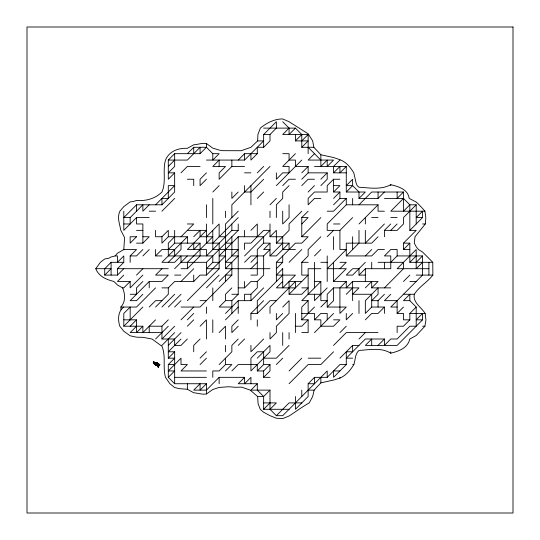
<?xml version="1.0" encoding="UTF-8"?>
<svg xmlns="http://www.w3.org/2000/svg" width="540" height="540" viewBox="0 0 540 540"><rect width="100%" height="100%" fill="white"/><g stroke="black" fill="none" stroke-linecap="round" stroke-linejoin="round"><path stroke-width="0.81" d="M155.014 363.926L156.094 365.236L155.372 364.723L155.405 363.859L156.465 363.791L156.688 364.608L156.276 365.04L157.761 365.425L158.355 367.254L158.767 366.242C157.849 363.38 159.388 366.113 158.355 367.254L157.444 365.054L156.101 365.155L154.973 363.785L155.898 365.168L156.668 364.804L155.75 365.175L155.324 364.108M155.034 364.19L154.778 363.501L154.784 364.304L154.771 363.521L153.59 362.907L154.575 364.264L157.12 365.182L155.108 364.635L154.987 363.65M156.047 364.588L156.168 365.189L157.464 364.817L155.844 365.303L155.169 364.52L157.234 365.31L155.108 364.635L155.743 364.534L154.595 363.724L153.9 362.219M123.802 307.044C117.788 311.452 117.761 319.727 119.792 326.214L123.802 331.256L130.16 335.786L136.512 337.19L142.871 337.325L152.017 338.999L161.939 346.235C166.165 356.299 162.547 367.112 165.49 377.339L169.904 383.731L174.656 387.551L179.577 388.685L187.367 389.266L193.725 392.762C198.032 393.08 201.98 394.774 206.435 393.977L212.794 389.522L219.146 387.437L228.872 386.735L235.406 387.295L241.576 387.106L250.196 390.123L257.627 396.509L258.113 403.731L260.24 409.293L263.642 412.256L269.966 415.651L276.359 418.223L282.71 418.574L289.069 415.996C295.785 411.662 302.353 406.775 309.231 402.901L312.66 396.509L314.152 390.123L320.855 382.88L333.565 380.059L339.923 378.108C346.207 375.334 350.325 370.19 353.876 364.561C355.448 359.917 354.949 353.768 358.992 350.426C369.448 349.839 381.22 347.213 390.771 353.207C398.804 351.236 407.68 348.111 409.806 339.032L416.198 335.516L424.919 326.214L425.945 319.829L425.135 313.436C421.355 307.152 412.621 302.582 414.302 294.266C419.094 286.632 427.383 282.265 432.864 275.096L432.763 262.312L422.557 252.045L418.466 249.534L416.198 246.746L414.302 243.142L415.024 236.75L425.297 223.972L425.831 217.579L424.919 211.194A99.792 99.792 0 0 0 416.198 202.041L409.212 198.41C407.862 189.115 398.493 186.59 390.771 184.694C381.058 190.073 369.448 187.812 358.992 187.245L357.156 185.632L356.022 182.642L353.795 172.847C350.352 167.279 346.356 162.061 339.923 159.698L333.565 157.531L320.855 154.764L313.868 147.285L312.66 140.9L308.138 133.778L289.116 121.77L282.71 118.942C274.448 118.854 266.605 122.965 260.354 128.115L257.911 134.507L257.627 140.9L250.931 147.312L241.151 150.728L222.521 150.674L219.146 150.086L212.794 148.142L206.435 143.505C201.953 142.83 198.032 144.524 193.725 144.808L187.367 148.325C178.376 147.906 169.222 151.085 165.49 160.07C162.412 170.559 166.448 181.663 161.966 191.997L161.791 192.173C155.095 198.781 145.706 201.238 136.512 200.421L133.468 201.474L130.16 201.893L123.802 206.611L119.873 211.194C116.897 217.715 119.718 224.087 120.839 230.364L124.578 237.532L123.802 249.554L117.443 253.247L115.115 255.926L111.092 256.966L108.783 258.242L104.733 258.957L100.366 262.312L95.762 268.704C98.881 276.595 106.38 279.585 113.967 281.482L117.443 284.985L122.621 287.874L123.802 287.874L130.16 281.482L117.443 281.482L123.802 275.096M157.41 363.008L156.526 362.482L156.465 363.791M155.048 363.035L154.001 362.124L154.393 363.332L154.049 363.616L153.205 362.232L153.826 361.935L155.257 362.482M158.76 364.743L158.261 364.325L158.585 363.798L157.316 365.148L155.675 364.79M156.607 364.986L156.215 365.411L156.303 364.716M155.939 363.406L155.405 363.859M155.756 362.894L155.831 362.441L156.883 362.819L155.756 362.894L156.398 362.954M158.051 365.648L158.044 366.971M155.844 365.303L156.499 365.006L155.952 365.128M157.7 364.46L156.83 364.554L156.877 363.926L158.261 364.325L158.126 363.569L158.092 364.203L158.348 363.893M156.674 364.338L156.195 365.276L156.607 364.068M154.778 363.501L155 364.244M158.126 364.75L158.159 365.357L159.226 364.939L157.761 365.425L157.505 364.77L158.267 365.303M123.822 249.534L136.512 249.534L130.16 255.926L130.16 262.312M155.776 364.25L154.953 363.575L154.892 362.435M158.058 364.331L157.903 363.305L158.112 363.913M154.096 363.521L155.196 364.446L153.542 362.549L153.34 361.949L154.595 363.724L153.826 361.935M156.161 363.245L155.23 362.772L156.674 363.764L156.904 363.238L156.391 362.833M157.788 365.398L157.842 365.776L158.099 365.182L157.248 365.182L157.505 364.77L157.538 365.243L156.128 365.04L154.467 364.108M157.734 365.789L157.613 365.465M158.517 365.539L158.369 365.857C158.369 364.716 157.545 366.552 158.355 367.254M156.377 365.215L154.852 364.068M156.863 362.995L156.317 362.948L155.642 364.284L155.23 362.772L154.568 363.218M154.575 364.264L154.251 363.967L154.575 364.264L154.622 363.751M154.049 363.616L154.757 363.906M121.048 309.812L120.866 307.044C125.793 301.766 125.192 294.057 122.621 287.874M159.739 364.945L159.759 364.358C157.41 365.276 160.603 364.088 158.382 363.839M174.656 153.677L174.656 166.455L168.298 172.847L174.656 172.847L168.298 179.24L168.298 160.07L174.656 153.677L200.077 153.677L206.435 147.285L206.435 143.505M168.298 166.455L174.656 160.07M174.656 172.847L174.656 192.017L161.939 204.802L136.512 204.802L123.802 217.579L130.16 217.579L142.871 204.802L142.871 211.194L149.229 204.802M187.367 153.677L193.725 147.285L206.435 147.285L212.794 153.677L212.794 160.07L219.146 153.677L212.794 153.677M149.229 217.579L136.512 217.579L123.802 230.364L123.802 211.194M181.008 172.847L187.367 166.455L200.077 166.455M155.581 204.802L174.656 185.632L168.298 185.632L168.298 198.41L161.939 198.41L161.939 204.802M115.115 255.926L117.443 255.926L117.443 262.312L123.802 255.926L123.802 262.312L111.092 262.312L104.733 268.704L104.733 275.096L117.443 275.096L123.802 268.704M161.939 211.194L174.656 198.41M104.733 275.096L111.092 268.704L95.762 268.704M206.435 172.847L200.077 179.24L200.077 185.632L206.435 179.24M117.443 275.096L117.443 268.704L123.802 262.312M136.512 243.142L142.871 243.142L149.229 236.75L142.871 236.75M142.871 249.534L136.512 255.926L130.16 255.926M142.871 255.926L149.229 249.534M161.939 236.75L168.298 230.364L168.298 236.75L161.939 243.142L161.939 236.75L155.581 236.75L155.581 230.364M231.863 160.07L231.863 166.455L219.146 179.24L219.146 172.847L225.504 166.455L212.794 166.455L219.146 160.07L219.146 166.455M238.221 160.07L244.573 153.677L257.29 153.677L257.29 147.285L263.642 147.285L270 140.9L270 134.507L276.359 128.115L276.359 121.723L263.642 134.507L263.642 147.285M212.794 192.017L219.146 185.632M206.435 160.07L244.573 160.07L263.642 140.9L257.627 140.9M136.512 275.096L142.871 268.704M161.939 255.926L155.581 255.926L161.939 249.534L174.656 249.534L174.656 255.926M174.656 236.75L168.298 243.142L168.298 255.926L212.794 255.926L212.794 262.312L206.435 268.704L219.146 268.704L219.146 243.142L206.435 243.142L206.435 223.972M257.29 153.677L250.931 160.07L250.931 153.677M142.871 275.096L130.16 287.874L130.16 281.482M168.298 249.534L174.656 243.142L174.656 230.364M181.008 236.75L193.725 223.972L187.367 223.972M282.71 121.723L289.069 128.115L282.71 134.507L308.138 134.507L308.138 153.677M142.871 281.482L136.512 287.874L136.512 294.266L130.16 294.266M168.298 236.75L187.367 236.75L161.939 262.312L174.656 262.312L181.008 255.926L181.008 262.312L206.435 262.312L238.221 230.364L238.221 223.972M313.868 147.285L301.779 147.285L301.779 134.507L295.427 128.115L289.069 134.507L289.069 128.115M161.939 268.704L155.581 275.096L168.298 275.096L161.939 281.482L149.229 281.482L130.16 300.659L136.512 300.659L142.871 294.266M168.298 262.312L181.008 249.534L181.008 243.142M193.725 236.75L200.077 230.364L200.077 236.75L212.794 236.75L187.367 262.312L187.367 268.704L181.008 268.704M238.221 192.017L231.863 198.41L231.863 192.017M257.29 172.847L263.642 166.455M270 166.455L231.863 204.802L231.863 217.579M301.779 147.285L308.138 140.9L295.427 140.9L301.779 134.507M155.581 287.874L136.512 307.044L120.866 307.044M174.656 268.704L187.367 255.926M174.656 243.142L200.077 243.142L193.725 249.534L193.725 243.142M206.435 236.75L219.146 223.972L219.146 236.75L225.504 236.75M263.642 179.24L250.931 192.017L244.573 192.017L244.573 185.632M301.779 140.9L308.138 134.507M155.581 319.829L142.871 332.606L142.871 326.214L123.802 326.214L142.871 307.044M238.221 211.194L225.504 223.972L225.504 268.704L270 268.704M295.427 153.677L282.71 166.455L289.069 166.455L289.069 172.847L282.71 172.847L276.359 179.24L276.359 172.847M130.16 326.214L136.512 319.829L123.802 319.829M149.229 307.044L155.581 300.659L161.939 300.659M155.581 307.044L168.298 294.266L168.298 287.874L174.656 281.482L193.725 281.482L200.077 275.096L206.435 275.096L225.504 255.926L219.146 255.926L238.221 236.75L263.642 236.75L263.642 243.142L257.29 249.534L257.29 275.096L250.931 275.096M187.367 268.704L200.077 255.926L200.077 243.142M212.794 243.142L238.221 217.579M257.29 198.41L263.642 192.017M136.512 326.214L130.16 332.606L161.939 332.606M181.008 281.482L193.725 268.704M231.863 223.972L231.863 230.364L206.435 255.926L206.435 249.534L187.367 249.534L206.435 230.364L187.367 230.364M276.359 185.632L301.779 160.07M142.871 326.214L136.512 332.606L136.512 319.829M161.939 307.044L174.656 294.266M282.71 185.632L289.069 179.24L295.427 179.24M314.496 153.677L308.138 160.07L333.565 160.07L327.206 166.455L327.206 160.07L320.855 166.455L320.855 154.764M168.298 307.044L181.008 294.266M270 204.802L276.359 198.41M289.069 185.632L282.71 192.017L282.71 198.41L276.359 204.802L276.359 217.579M301.779 172.847L308.138 166.455L295.427 166.455L295.427 160.07L289.069 160.07L289.069 153.677L282.71 153.677M174.656 307.044L181.008 300.659M250.931 230.364L257.29 223.972L257.29 236.75M301.779 179.24L308.138 172.847L308.138 166.455M187.367 338.999L181.008 345.391L174.656 345.391L174.656 338.999L161.939 338.999L161.939 326.214L168.298 319.829M187.367 300.659L219.146 268.704M301.779 185.632L308.138 179.24L314.496 179.24M155.581 338.999L168.298 326.214M206.435 287.874L219.146 275.096M225.504 268.704L238.221 255.926L231.863 255.926L231.863 236.75M161.939 338.999L174.656 326.214M181.008 319.829L193.725 307.044M219.146 281.482L231.863 268.704M244.573 255.926L270 230.364L263.642 230.364L250.931 243.142L244.573 243.142L244.573 249.534M308.138 192.017L314.496 185.632M320.855 179.24L327.206 172.847L308.138 172.847M339.923 160.07L333.565 166.455L333.565 172.847L346.275 172.847M161.939 345.391L174.656 332.606M187.367 319.829L193.725 313.436M212.794 230.364L212.794 249.534L238.221 249.534L225.504 262.312L231.863 262.312L231.863 275.096L200.077 307.044L181.008 307.044M244.573 262.312L250.931 255.926L263.642 255.926L270 249.534L263.642 249.534L270 243.142L263.642 243.142M295.427 249.534L282.71 249.534L282.71 236.75L270 236.75L276.359 230.364L276.359 243.142L289.069 243.142L289.069 249.534M320.855 185.632L327.206 179.24L327.206 172.847M333.565 172.847L339.923 166.455L339.923 172.847L346.275 166.455L314.496 166.455M168.298 345.391L181.008 332.606M187.367 326.214L193.725 319.829M250.931 262.312L257.29 255.926M301.779 211.194L289.069 223.972L289.069 230.364L276.359 243.142M339.923 179.24L333.565 179.24L327.206 185.632L327.206 192.017L314.496 192.017L308.138 198.41L308.138 204.802L314.496 198.41L320.855 198.41M181.008 338.999L168.298 351.776L174.656 351.776L174.656 383.731L206.435 383.731L206.435 393.977M231.863 287.874L225.504 294.266L225.504 300.659L219.146 307.044L231.863 307.044M250.931 268.704L257.29 262.312M276.359 281.482L276.359 262.312L295.427 243.142L301.779 243.142L308.138 236.75L301.779 236.75L301.779 217.579L308.138 211.194M174.656 383.731L168.298 377.339L168.298 364.561L174.656 358.169L168.298 358.169L174.656 351.776M200.077 326.214L206.435 319.829L206.435 338.999M289.069 243.142L276.359 255.926L270 255.926L282.71 243.142M301.779 223.972L308.138 217.579L301.779 217.579M333.565 204.802L339.923 198.41L339.923 192.017L333.565 192.017L339.923 185.632L333.565 185.632M231.863 313.436L231.863 300.659L238.221 294.266L238.221 236.75M238.221 287.874L244.573 287.874L250.931 281.482L257.29 281.482L263.642 275.096L263.642 255.926M333.565 198.41L339.923 192.017M200.077 338.999L193.725 345.391L193.725 351.776M225.504 313.436L238.221 300.659L250.931 300.659L263.642 287.874M301.779 236.75L320.855 217.579M358.992 198.41L365.344 192.017L346.275 192.017L352.633 185.632L352.633 179.24L346.275 185.632L352.633 185.632L358.992 192.017L358.992 198.41L378.061 198.41L384.419 192.017M168.298 377.339L174.656 370.953L168.298 370.953L181.008 358.169L181.008 364.561L187.367 364.561L181.008 370.953L206.435 370.953M225.504 319.829L238.221 307.044M250.931 300.659L250.931 294.266L257.29 287.874L257.29 281.482M276.359 268.704L282.71 262.312L282.71 255.926M339.923 198.41L346.275 198.41L333.565 211.194L327.206 211.194M219.146 332.606L225.504 326.214L225.504 338.999M289.069 262.312L301.779 249.534M346.275 198.41L346.275 204.802L327.206 223.972L327.206 230.364L339.923 230.364L352.633 217.579M200.077 358.169L206.435 351.776M238.221 319.829L231.863 326.214L231.863 332.606L238.221 326.214M282.71 275.096L257.29 300.659L257.29 313.436L250.931 313.436L250.931 319.829M320.855 236.75L308.138 249.534L308.138 255.926L301.779 262.312L301.779 275.096L308.138 275.096L289.069 294.266L301.779 294.266L308.138 287.874L301.779 287.874M200.077 364.561L206.435 358.169M250.931 313.436L263.642 300.659M282.71 281.482L276.359 287.874L295.427 287.874L295.427 281.482L270 307.044L270 313.436M327.206 236.75L333.565 230.364M358.992 204.802L371.702 192.017L403.488 192.017L403.488 211.194L409.84 204.802L416.198 204.802L416.198 223.972M257.29 313.436L270 300.659L276.359 300.659M314.496 255.926L320.855 249.534M238.221 338.999L231.863 345.391L231.863 351.776L219.146 364.561M238.221 345.391L244.573 338.999M358.992 223.972L378.061 204.802L346.275 204.802M206.435 383.731L200.077 390.123L200.077 383.731L193.725 390.123L206.435 390.123L219.146 377.339L244.573 377.339L244.573 383.731L250.931 377.339L250.931 383.731M225.504 358.169L225.504 364.561L219.146 370.953L212.794 370.953L212.794 377.339M282.71 307.044L289.069 300.659L289.069 313.436L276.359 326.214L276.359 332.606L270 338.999L270 332.606M225.504 370.953L231.863 364.561L225.504 364.561M282.71 313.436L276.359 319.829L276.359 313.436M403.488 192.017L397.13 198.41L397.13 192.017M231.863 370.953L238.221 364.561L257.29 364.561L257.29 370.953L263.642 370.953L270 364.561L263.642 364.561L257.29 370.953M263.642 338.999L250.931 351.776L250.931 345.391M314.496 281.482L320.855 281.482L301.779 300.659L308.138 300.659L308.138 313.436M384.419 249.534L378.061 249.534L371.702 255.926L346.275 255.926L358.992 243.142L358.992 230.364M409.84 249.534L403.488 249.534L403.488 243.142L416.198 230.364L409.84 230.364L409.84 204.802L403.488 198.41L390.771 211.194L424.919 211.194M308.138 300.659L301.779 307.044L301.779 319.829L308.138 319.829L308.138 332.606L301.779 332.606M339.923 268.704L346.275 262.312L339.923 262.312M384.419 223.972L365.344 243.142L365.344 230.364M257.29 358.169L270 345.391L270 351.776L250.931 370.953L250.931 358.169L257.29 351.776L263.642 351.776L263.642 364.561M327.206 287.874L314.496 300.659L314.496 294.266M390.771 287.874L371.702 287.874L378.061 281.482L352.633 281.482L346.275 287.874L346.275 281.482L333.565 281.482L346.275 268.704L327.206 268.704L346.275 249.534L339.923 249.534L339.923 230.364M378.061 236.75L371.702 243.142L346.275 243.142L346.275 255.926M384.419 236.75L384.419 230.364L390.771 223.972M244.573 377.339L238.221 383.731L257.29 383.731L257.29 390.123L263.642 396.509L263.642 409.293L289.069 409.293M301.779 319.829L314.496 307.044M384.419 294.266L378.061 300.659L371.702 300.659L378.061 294.266L378.061 287.874L365.344 300.659L365.344 313.436L371.702 307.044L371.702 294.266L352.633 294.266L358.992 287.874L333.565 287.874L327.206 294.266L327.206 307.044L346.275 307.044L339.923 313.436L339.923 287.874L346.275 281.482M365.344 255.926L371.702 249.534M390.771 230.364L397.13 223.972M416.198 204.802L403.488 217.579L403.488 223.972L397.13 230.364L384.419 230.364M308.138 319.829L301.779 326.214L295.427 326.214M320.855 307.044L327.206 300.659L320.855 300.659L320.855 281.482M365.344 262.312L352.633 275.096L346.275 275.096L352.633 268.704L358.992 268.704L358.992 275.096L365.344 275.096M289.069 345.391L276.359 358.169L263.642 358.169M333.565 319.829L339.923 319.829L333.565 326.214L320.855 326.214L320.855 319.829L314.496 319.829L320.855 313.436L327.206 313.436L327.206 319.829M327.206 307.044L333.565 300.659L333.565 287.874M358.992 275.096L365.344 268.704L390.771 268.704L390.771 255.926L384.419 255.926L390.771 249.534L397.13 249.534L397.13 255.926L390.771 262.312M257.29 383.731L250.931 390.123L270 390.123L270 409.293L276.359 415.685L282.71 415.685L327.206 370.953L327.206 377.339L314.496 377.339L308.138 383.731L308.138 396.509L295.427 409.293L295.427 396.509M270 377.339L263.642 377.339L270 370.953L270 364.561M276.359 364.561L282.71 358.169M346.275 294.266L352.633 287.874M409.84 230.364L422.557 217.579L422.557 211.194L416.198 217.579L422.557 217.579M314.496 332.606L333.565 313.436M365.344 287.874L371.702 281.482L371.702 287.874M403.488 249.534L409.84 243.142L403.488 243.142M270 390.123L263.642 396.509L257.627 396.509M289.069 370.953L301.779 358.169M352.633 313.436L346.275 319.829L346.275 313.436M263.642 409.293L270 402.901M289.069 383.731L308.138 364.561L320.855 364.561L333.565 351.776M339.923 332.606L346.275 326.214M384.419 287.874L403.488 268.704L403.488 262.312L378.061 262.312M432.763 262.312L409.84 262.312L416.198 255.926M270 409.293L276.359 402.901L263.642 402.901M333.565 345.391L346.275 332.606L378.061 332.606M416.198 262.312L422.557 255.926L397.13 255.926M365.344 319.829L371.702 313.436L378.061 313.436L384.419 307.044L371.702 307.044M390.771 294.266L384.419 300.659L397.13 300.659L397.13 313.436L403.488 313.436L403.488 319.829L409.84 319.829L409.84 313.436L416.198 307.044L409.84 300.659L409.84 294.266L403.488 300.659L409.84 300.659M403.488 281.482L409.84 275.096M422.557 262.312L416.198 268.704L416.198 249.534L397.13 268.704L428.909 268.704M276.359 415.685L289.069 402.901L301.779 402.901M339.923 358.169L352.633 345.391L358.992 345.391M358.992 338.999L365.344 332.606M327.206 377.339L339.923 364.561L346.275 364.561L346.275 351.776L352.633 351.776L352.633 345.391M346.275 364.561L333.565 377.339L333.565 370.953L339.923 370.953M397.13 313.436L403.488 307.044M378.061 345.391L384.419 338.999L365.344 338.999L346.275 358.169L352.633 358.169M409.84 319.829L403.488 326.214L397.13 326.214L397.13 332.606M422.557 319.829L416.198 319.829L422.557 313.436L422.557 319.829L397.13 345.391L365.344 345.391L371.702 338.999L371.702 345.391M154.818 363.062L155.372 362.549L155.534 363.17M156.593 364.79L156.013 364.986M156.013 365.121L156.688 364.608L156.195 365.276M156.317 364.797L156.627 364.547L156.155 364.649M157.842 364.959L158.733 364.473L156.688 365.229L158.092 364.439M156.762 364.217L155.27 364.358M157.093 364.871L158.989 364.095L158.261 364.325M153.853 363.056L154.001 362.124M156.35 365.114L157.802 364.959L156.128 365.04L155.183 364.541M156.83 364.554L157.761 363.987M156.006 364.277L155.351 364.46M157.363 365.094L159.084 365.155M158.112 364.973L158.78 364.689L159.273 365.108M156.06 365.162L156.411 365.013M157.464 364.817L156.674 365.135L157.437 365.054M154.049 362.725L153.59 362.907L154.717 363.771L154.163 362.833M156.033 363.757L156.317 362.948M156.398 365.168L156.067 364.844M158.328 364.601L159.935 364.655L159.334 364.73M155.203 362.624L155.831 362.441M155.858 365.02L156.371 364.959L156.249 364.291M156.256 365.141L157.174 365.128L156.688 365.229L158.362 364.082L157.977 364.23L158.288 363.69L157.903 363.305M263.642 128.115L295.427 128.115M263.642 134.507L270 134.507M168.298 160.07L187.367 160.07L200.077 147.285L200.077 153.677M231.863 166.455L244.573 166.455M244.573 172.847L250.931 172.847M187.367 179.24L193.725 179.24L193.725 185.632M384.419 198.41L403.488 198.41M149.229 211.194L155.581 211.194M384.419 211.194L378.061 211.194L378.061 204.802M371.702 217.579L378.061 217.579M390.771 217.579L397.13 217.579M123.802 223.972L130.16 223.972L130.16 217.579M333.565 223.972L339.923 223.972M422.557 223.972L425.297 223.972M136.512 230.364L142.871 230.364M231.863 230.364L238.221 230.364M225.504 243.142L231.863 243.142M212.794 262.312L219.146 262.312M276.359 262.312L282.71 262.312M301.779 262.312L308.138 262.312M320.855 262.312L327.206 262.312M117.443 268.704L168.298 268.704M320.855 268.704L308.138 268.704L308.138 294.266L320.855 294.266M174.656 275.096L181.008 275.096M231.863 275.096L225.504 275.096L225.504 281.482M416.198 275.096L432.864 275.096M301.779 281.482L289.069 281.482L289.069 294.266M409.84 281.482L416.198 281.482M161.939 287.874L168.298 287.874M231.863 294.266L238.221 294.266M250.931 294.266L244.573 294.266L244.573 300.659M403.488 294.266L414.302 294.266M200.077 300.659L206.435 300.659M225.504 300.659L231.863 300.659M397.13 307.044L390.771 307.044L422.557 275.096L422.557 255.926M301.779 313.436L314.496 313.436L314.496 319.829M409.84 313.436L425.135 313.436M161.939 326.214L149.229 326.214L149.229 332.606M422.557 326.214L424.919 326.214M308.138 358.169L320.855 358.169M168.298 364.561L174.656 364.561M352.633 364.561L353.876 364.561M174.656 377.339L206.435 377.339M308.138 383.731L314.496 383.731L314.496 377.339M308.138 390.123L314.152 390.123M155.372 362.549L154.703 362.441M155.783 362.745L156.276 362.792M155.014 363.272L154.136 362.887M155.108 364.635L157.565 365.837M154.71 364.014L155.061 364.237M154.548 363.42L154.953 363.575L154.561 362.975M155.898 363.035L155.513 362.806M157.862 363.433L156.526 362.482M157.538 365.634L158.146 366.417M155.338 364.493L156.08 365.087M156.904 363.238L156.654 363.015L156.674 363.764M155.27 363.346L155.79 363.947M156.465 364.608L157.289 365.432M308.138 147.285L320.855 160.07M155.27 364.527L155.581 364.919L155.129 363.974M157.356 363.353L157.619 363.704M155.142 364.196L155.709 365.081M157.592 363.366L157.849 363.805M157.066 362.63L157.295 363.042M157.862 364.426L158.018 365.135M428.909 262.312L428.909 275.096M416.198 307.044L416.198 326.214L409.84 326.214L397.13 338.999L390.771 338.999L384.419 345.391L384.419 338.999M409.84 243.142L409.84 262.312M390.771 184.694L390.771 185.632M390.771 351.776L390.771 353.207M384.419 262.312L384.419 268.704M384.419 307.044L384.419 313.436M378.061 192.017L378.061 198.41M378.061 300.659L378.061 307.044M371.702 262.312L371.702 268.704M365.344 217.579L365.344 223.972M365.344 268.704L365.344 281.482M358.992 300.659L358.992 313.436M352.633 198.41L352.633 204.802M352.633 236.75L352.633 249.534M352.633 281.482L352.633 300.659M346.275 166.455L346.275 192.017M339.923 377.339L339.923 378.108M333.565 179.24L333.565 192.017M333.565 236.75L333.565 249.534M333.565 262.312L333.565 281.482M327.206 255.926L327.206 281.482M320.855 377.339L320.855 382.88M314.496 262.312L314.496 287.874M301.779 390.123L301.779 396.509M295.427 134.507L295.427 140.9M295.427 313.436L295.427 332.606M289.069 204.802L289.069 217.579L282.71 223.972L282.71 211.194M289.069 332.606L289.069 338.999M282.71 332.606L282.71 345.391M270 211.194L270 217.579M270 223.972L270 236.75M270 243.142L270 255.926M263.642 370.953L263.642 377.339M257.29 319.829L257.29 326.214M250.931 185.632L250.931 204.802M244.573 153.677L244.573 160.07M244.573 230.364L244.573 236.75M244.573 281.482L244.573 287.874M238.221 300.659L238.221 313.436M225.504 211.194L225.504 217.579M225.504 345.391L225.504 351.776M219.146 377.339L219.146 383.731M212.794 198.41L212.794 223.972M212.794 287.874L212.794 300.659M212.794 319.829L212.794 332.606M206.435 204.802L206.435 217.579M206.435 262.312L206.435 275.096M206.435 307.044L206.435 313.436M193.725 147.285L193.725 153.677M193.725 275.096L193.725 281.482M187.367 236.75L187.367 243.142M187.367 383.731L187.367 389.266M168.298 338.999L168.298 358.169M155.581 249.534L155.581 255.926M149.229 281.482L149.229 287.874M142.871 243.142L142.871 223.972L136.512 223.972L136.512 217.579M136.512 204.802L136.512 211.194M130.16 319.829L130.16 307.044L123.802 313.436L123.802 326.214M111.092 262.312L111.092 275.096M155.216 364.635L154.818 364.608L155.216 364.635M155.837 364.169L155.156 364.871L155.837 364.169M136.512 236.75L130.16 243.142L130.16 236.75L136.512 236.75M282.71 268.704L276.359 275.096L295.427 275.096L282.71 287.874L282.71 268.704M513 27L27 27L27 513L513 513L513 27"/></g></svg>
